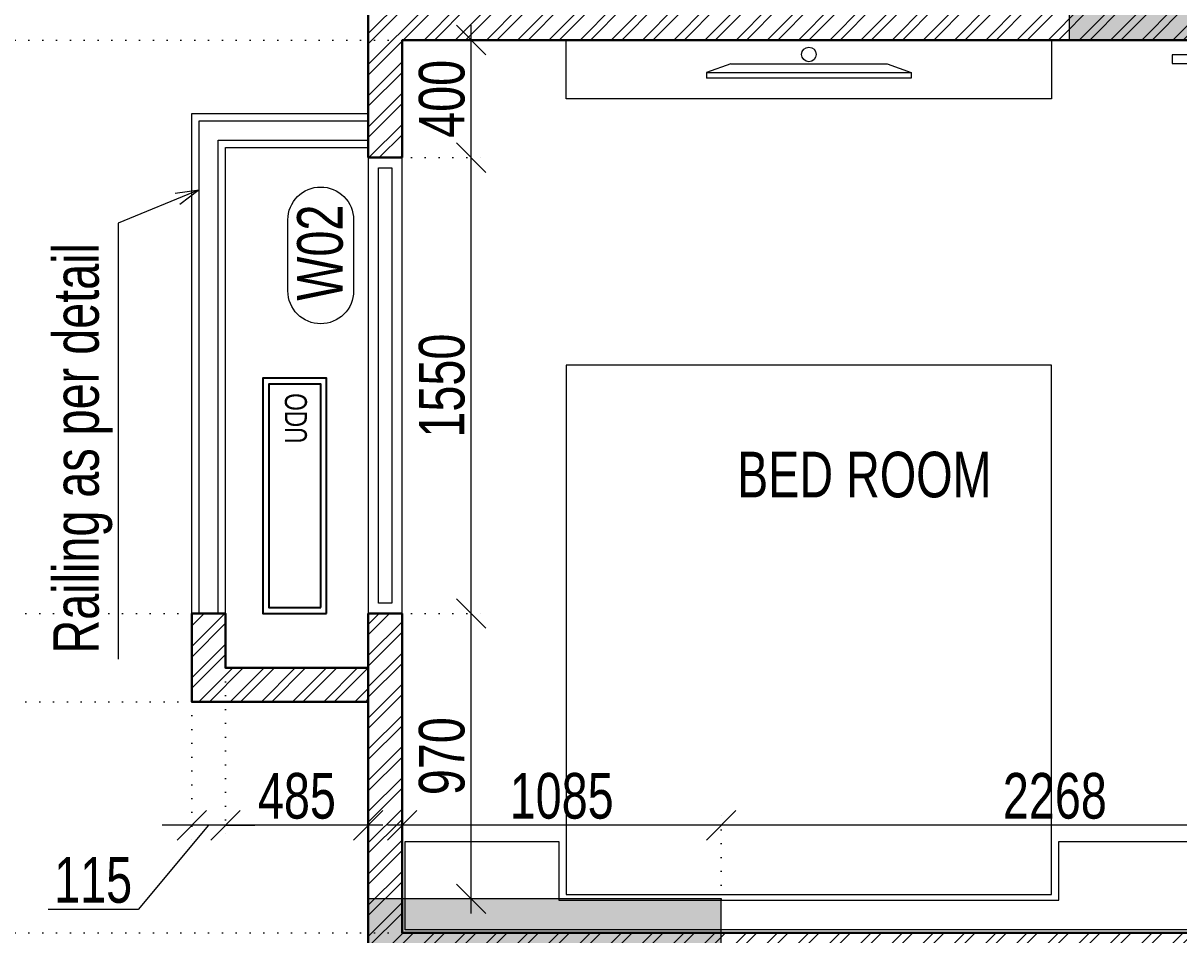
# Model space of a CAD drawing. Header units: inches. Extents: x 785882 to 928568, y 496782 to 576896.
# Drawn here: x 862113 to 866041, y 555958 to 559058 of the extents above; entities that cross this region are included whole.
import ezdxf
from ezdxf.enums import TextEntityAlignment as Align

# ---------------------------------------------------------------- set-up
doc = ezdxf.new("R2010")
doc.units = ezdxf.units.IN
doc.header["$LTSCALE"] = 750
doc.header["$MEASUREMENT"] = 0
doc.linetypes.add('DOT', pattern=[0.25, 0, -0.25])
doc.linetypes.add('HIDDEN', pattern=[0.375, 0.25, -0.125])
for name, color, linetype, lineweight in [('COLUMN', 5, 'Continuous', 13), ('DIMENSION WORKING-MSA', 222, 'Continuous', 13), ('DOOR-MSA', 50, 'Continuous', 13), ('ELE-01-MSA', 7, 'Continuous', 30), ('ELE-03-MSA', 145, 'Continuous', 18), ('FURNITURE-MSA', 251, 'Continuous', 5), ('TEXT DETAIL-MSA', 212, 'Continuous', 13), ('TEXT ROOM NAME-MSA', 210, 'Continuous', 13), ('WALL HATCH-MSA', 251, 'Continuous', 9), ('WALL-MSA', 32, 'Continuous', 30), ('WINDOE NO-MAS', 4, 'Continuous', 9), ('WINDOW-MSA', 50, 'Continuous', 13)]:
    doc.layers.add(name, color=color, linetype=linetype, lineweight=lineweight)
doc.layers.add('ELE-02-MSA', color=4, linetype='Continuous')
doc.layers.add('R.C.C HATCH-MSA', color=250, linetype='Continuous')
doc.styles.add('125', font='swisscl.ttf', dxfattribs={"height": 125})
doc.styles.add('AR', font='swisscl.ttf')
doc.styles.add('ARIAL', font='swisscl.ttf', dxfattribs={"height": 360})
doc.styles.add('Arial Narrow', font='swisscl.ttf', dxfattribs={"height": 150})
doc.styles.add('Arial-Reg+0.8Sc', font='swisscl.ttf')
doc.styles.add('MtXpl_Swis721_LtCn_B', font='swisscl.ttf')
doc.dimstyles.new('100 K.T', dxfattribs={"dimtxt": 360, "dimasz": 80, "dimexe": 0.18, "dimexo": 0.0625, "dimgap": 1, "dimtad": 1, "dimdec": 0, "dimzin": 0, "dimdsep": 46, "dimtxsty": 'ARIAL', "dimblk": 'DOT', "dimcen": 0.09, "dimse1": 1, "dimse2": 1, "dimclrd": 50, "dimclrt": 256, "dimadec": 0, "dimazin": 0, "dimtfac": 1, "dimtdec": 0, "dimtofl": 0, "dimtmove": 1, "dimatfit": 0, "dimfxl": 1, "dimtolj": 1, "dimtzin": 0, "dimlwd": -1, "dimarcsym": 0})
doc.dimstyles.new('WORKING DIM', dxfattribs={"dimtxt": 155, "dimasz": 100, "dimexe": 50, "dimexo": 0, "dimgap": 20, "dimtad": 1, "dimdec": 0, "dimzin": 0, "dimdsep": 46, "dimtxsty": 'AR', "dimblk": 'OBLIQUE', "dimcen": 0.09, "dimdle": 50, "dimclrd": 256, "dimclre": 250, "dimclrt": 256, "dimadec": 0, "dimazin": 0, "dimtfac": 1, "dimtdec": 0, "dimtofl": 0, "dimtmove": 1, "dimatfit": 0, "dimfxl": 1, "dimtolj": 1, "dimtzin": 0, "dimlwd": -1, "dimlwe": -1, "dimarcsym": 0})
pattern_1 = [(45, (36976.4, 0), (-53.0330086, 53.0330086), []), (45, (37011.755, 0), (-53.0330086, 53.0330086), [])]

# ---------------------------------------------------------------- blocks, each defined once
blk = doc.blocks.new('A$Cbea8c011')
at = {"layer": 'ELE-02-MSA', "elevation": 0}
for points in [[(400, -108.3), (-400, -108.3), (-400, 108.3), (400, 108.3)], [(380, -88.3), (-380, -88.3), (-380, 88.3), (380, 88.3)]]:
    blk.add_lwpolyline(points, close=True, dxfattribs=at)
at = {"layer": 'TEXT DETAIL-MSA', "style": 'Arial Narrow'}
blk.add_text('ODU', height=75, dxfattribs=at).set_placement((-349.2, -41.5, 0))
blk = doc.blocks.new('BLOCK-G & H TYPICAL COLOUMN')
at = {"layer": 'R.C.C HATCH-MSA'}
h = blk.add_hatch(color=256, dxfattribs=at)
h.dxf.hatch_style = 1
h.paths.add_polyline_path([(172697.62, -104207.75), (172688.57, -104207.75), (172688.57, -104255), (172697.62, -104255)])
h.paths.add_polyline_path([(172327.12, -104207.75), (172336.18, -104207.75), (172336.18, -104255), (172327.12, -104255)])
h.paths.add_polyline_path([(172819.88, -104207.75), (172819.88, -104216.81), (172867.12, -104216.81), (172867.12, -104207.75)])
h.paths.add_polyline_path([(172204.87, -104207.75), (172204.87, -104216.81), (172157.62, -104216.81), (172157.62, -104207.75)])
h.paths.add_polyline_path([(172561.18, -104240.06), (172552.12, -104240.06), (172552.12, -104287.31), (172561.18, -104287.31)])
h.paths.add_polyline_path([(172463.57, -104240.06), (172472.62, -104240.06), (172472.62, -104287.31), (172463.57, -104287.31)])
h.paths.add_polyline_path([(172177.87, -104422.2), (172177.87, -104431.25), (172130.62, -104431.25), (172130.62, -104422.2)])
h.paths.add_polyline_path([(172894.12, -104422.2), (172894.12, -104431.25), (172846.88, -104431.25), (172846.88, -104422.2)])
h.paths.add_polyline_path([(172336.12, -104486.75), (172336.12, -104495.81), (172288.87, -104495.81), (172288.87, -104486.75)])
h.paths.add_polyline_path([(172202.62, -104543.75), (172202.62, -104552.81), (172155.37, -104552.81), (172155.37, -104543.75)])
h.paths.add_polyline_path([(172822.13, -104543.75), (172822.13, -104552.81), (172869.37, -104552.81), (172869.37, -104543.75)])
h.paths.add_polyline_path([(172516.9, -104495.81), (172507.85, -104495.81), (172507.85, -104448.56), (172516.9, -104448.56)])
h.paths.add_polyline_path([(172697.62, -104104.25), (172688.57, -104104.25), (172688.57, -104057.01), (172697.62, -104057.01)])
h.paths.add_polyline_path([(172327.12, -104104.25), (172336.18, -104104.25), (172336.18, -104057.01), (172327.12, -104057.01)])
h.paths.add_polyline_path([(172819.88, -104104.25), (172819.88, -104095.2), (172867.12, -104095.2), (172867.12, -104104.25)])
h.paths.add_polyline_path([(172204.87, -104104.25), (172204.87, -104095.2), (172157.62, -104095.2), (172157.62, -104104.25)])
h.paths.add_polyline_path([(172561.18, -104071.94), (172552.12, -104071.94), (172552.12, -104024.7), (172561.18, -104024.7)])
h.paths.add_polyline_path([(172463.57, -104071.94), (172472.62, -104071.94), (172472.62, -104024.7), (172463.57, -104024.7)])
h.paths.add_polyline_path([(172177.87, -103889.81), (172177.87, -103880.75), (172130.62, -103880.75), (172130.62, -103889.81)])
h.paths.add_polyline_path([(172894.12, -103889.81), (172894.12, -103880.75), (172846.88, -103880.75), (172846.88, -103889.81)])
h.paths.add_polyline_path([(172336.12, -103825.25), (172336.12, -103816.2), (172288.87, -103816.2), (172288.87, -103825.25)])
h.paths.add_polyline_path([(172202.62, -103768.25), (172202.62, -103759.2), (172155.37, -103759.2), (172155.37, -103768.25)])
h.paths.add_polyline_path([(172822.13, -103768.25), (172822.13, -103759.2), (172869.37, -103759.2), (172869.37, -103768.25)])
h.paths.add_polyline_path([(172516.9, -103816.2), (172507.85, -103816.2), (172507.85, -103863.44), (172516.9, -103863.44)])
h.paths.add_polyline_path([(172548.37, -103699.31), (172548.37, -103690.25), (172595.62, -103690.25), (172595.62, -103699.31)])
h.paths.add_polyline_path([(172476.37, -103699.31), (172476.37, -103690.25), (172429.13, -103690.25), (172429.13, -103699.31)])
h.paths.add_polyline_path([(172726.82, -103612.31), (172726.82, -103603.25), (172774.06, -103603.25), (172774.06, -103612.31)])
h.paths.add_polyline_path([(172297.93, -103612.31), (172297.93, -103603.25), (172250.69, -103603.25), (172250.69, -103612.31)])
h.paths.add_polyline_path([(172920.37, -103523.81), (172920.37, -103514.75), (172857.56, -103514.75), (172857.56, -103523.81)])
h.paths.add_polyline_path([(172104.37, -103523.81), (172104.37, -103514.75), (172167.19, -103514.75), (172167.19, -103523.81)])
h.paths.add_polyline_path([(172476.37, -103492.94), (172467.32, -103492.94), (172467.32, -103445.7), (172476.37, -103445.7)])
h.paths.add_polyline_path([(172548.37, -103492.94), (172557.43, -103492.94), (172557.43, -103445.7), (172548.37, -103445.7)])
h.paths.add_polyline_path([(172663.43, -103454.75), (172759.5, -103454.75), (172759.5, -103349.7), (172663.43, -103349.7), (172663.43, -103358.75), (172750.44, -103358.75), (172750.44, -103445.7), (172663.43, -103445.7)])
h.paths.add_polyline_path([(172361.32, -103454.75), (172265.25, -103454.75), (172265.25, -103349.7), (172361.32, -103349.7), (172361.32, -103358.75), (172274.31, -103358.75), (172274.31, -103445.7), (172361.32, -103445.7)])
h.paths.add_polyline_path([(172428.37, -103358.75), (172419.32, -103358.75), (172419.32, -103311.51), (172428.37, -103311.51)])
h.paths.add_polyline_path([(172428.37, -103132.74), (172419.32, -103132.74), (172419.32, -103179.99), (172428.37, -103179.99)])
h.paths.add_polyline_path([(172151.62, -103286.75), (172151.62, -103277.7), (172104.37, -103277.7), (172104.37, -103286.75)])
h.paths.add_polyline_path([(172245.43, -103162.74), (172245.43, -103153.68), (172198.19, -103153.68), (172198.19, -103162.74)])
h.paths.add_polyline_path([(172428.37, -103021.25), (172419.32, -103021.25), (172419.32, -103068.5), (172428.37, -103068.5)])
h.paths.add_polyline_path([(172245.43, -102997.25), (172236.37, -102997.25), (172236.37, -103044.5), (172245.43, -103044.5)])
h.paths.add_polyline_path([(172104.37, -102997.25), (172104.37, -103006.31), (172151.62, -103006.31), (172151.62, -102997.25)])
h.paths.add_polyline_path([(172596.37, -103358.75), (172605.43, -103358.75), (172605.43, -103311.51), (172596.37, -103311.51)])
h.paths.add_polyline_path([(172596.37, -103132.74), (172605.43, -103132.74), (172605.43, -103179.99), (172596.37, -103179.99)])
h.paths.add_polyline_path([(172873.13, -103286.75), (172873.13, -103277.7), (172920.37, -103277.7), (172920.37, -103286.75)])
h.paths.add_polyline_path([(172779.32, -103162.74), (172779.32, -103153.68), (172826.56, -103153.68), (172826.56, -103162.74)])
h.paths.add_polyline_path([(172596.37, -103021.25), (172605.43, -103021.25), (172605.43, -103068.5), (172596.37, -103068.5)])
h.paths.add_polyline_path([(172779.32, -102997.25), (172788.37, -102997.25), (172788.37, -103044.5), (172779.32, -103044.5)])
h.paths.add_polyline_path([(172920.37, -102997.25), (172920.37, -103006.31), (172873.13, -103006.31), (172873.13, -102997.25)])
h.paths.add_polyline_path([(172548.37, -104612.7), (172548.37, -104621.75), (172595.62, -104621.75), (172595.62, -104612.7)])
h.paths.add_polyline_path([(172476.37, -104612.7), (172476.37, -104621.75), (172429.13, -104621.75), (172429.13, -104612.7)])
h.paths.add_polyline_path([(172297.93, -104699.7), (172297.93, -104708.75), (172250.69, -104708.75), (172250.69, -104699.7)])
h.paths.add_polyline_path([(172104.37, -104788.2), (172104.37, -104797.25), (172167.19, -104797.25), (172167.19, -104788.2)])
h.paths.add_polyline_path([(172726.82, -104699.7), (172726.82, -104708.75), (172774.06, -104708.75), (172774.06, -104699.7)])
h.paths.add_polyline_path([(172920.37, -104788.2), (172920.37, -104797.25), (172857.56, -104797.25), (172857.56, -104788.2)])
h.paths.add_polyline_path([(172476.37, -104819.06), (172467.32, -104819.06), (172467.32, -104866.31), (172476.37, -104866.31)])
h.paths.add_polyline_path([(172548.37, -104819.06), (172557.43, -104819.06), (172557.43, -104866.31), (172548.37, -104866.31)])
h.paths.add_polyline_path([(172663.43, -104857.25), (172759.5, -104857.25), (172759.5, -104962.31), (172663.43, -104962.31), (172663.43, -104953.25), (172750.44, -104953.25), (172750.44, -104866.31), (172663.43, -104866.31)])
h.paths.add_polyline_path([(172361.32, -104857.25), (172265.25, -104857.25), (172265.25, -104962.31), (172361.32, -104962.31), (172361.32, -104953.25), (172274.31, -104953.25), (172274.31, -104866.31), (172361.32, -104866.31)])
h.paths.add_polyline_path([(172428.37, -104953.25), (172419.32, -104953.25), (172419.32, -105000.5), (172428.37, -105000.5)])
h.paths.add_polyline_path([(172428.37, -105178.31), (172419.32, -105178.31), (172419.32, -105131.06), (172428.37, -105131.06)])
h.paths.add_polyline_path([(172151.62, -105025.25), (172151.62, -105034.31), (172104.37, -105034.31), (172104.37, -105025.25)])
h.paths.add_polyline_path([(172245.43, -105072.5), (172236.37, -105072.5), (172236.37, -105025.25), (172245.43, -105025.25)])
h.paths.add_polyline_path([(172428.37, -105290.75), (172419.32, -105290.75), (172419.32, -105243.51), (172428.37, -105243.51)])
h.paths.add_polyline_path([(172245.43, -105314.75), (172236.37, -105314.75), (172236.37, -105267.51), (172245.43, -105267.51)])
h.paths.add_polyline_path([(172104.37, -105277.35), (172113.43, -105277.35), (172113.43, -105314.75), (172104.37, -105314.75)])
h.paths.add_polyline_path([(172596.37, -104953.25), (172605.43, -104953.25), (172605.43, -105000.5), (172596.37, -105000.5)])
h.paths.add_polyline_path([(172596.37, -105178.31), (172605.43, -105178.31), (172605.43, -105131.06), (172596.37, -105131.06)])
h.paths.add_polyline_path([(172873.13, -105025.25), (172873.13, -105034.31), (172920.37, -105034.31), (172920.37, -105025.25)])
h.paths.add_polyline_path([(172788.37, -105025.25), (172779.32, -105025.25), (172779.32, -105072.5), (172788.37, -105072.5)])
h.paths.add_polyline_path([(172596.37, -105290.75), (172605.43, -105290.75), (172605.43, -105243.51), (172596.37, -105243.51)])
h.paths.add_polyline_path([(172779.32, -105314.75), (172788.37, -105314.75), (172788.37, -105267.51), (172779.32, -105267.51)])
h.paths.add_polyline_path([(172911.32, -105314.75), (172920.37, -105314.75), (172920.37, -105277.35), (172911.32, -105277.35)])
h.paths.add_polyline_path([(172688.63, -104486.75), (172688.63, -104495.81), (172735.87, -104495.81), (172735.87, -104486.75)])
h.paths.add_polyline_path([(172688.63, -103825.25), (172688.63, -103816.2), (172735.87, -103816.2), (172735.87, -103825.25)])
at = {"layer": 'COLUMN'}
for points in [[(172245.43, -103162.74), (172245.43, -103153.68), (172198.19, -103153.68), (172198.19, -103162.74)], [(172151.62, -103286.75), (172151.62, -103277.7), (172104.37, -103277.7), (172104.37, -103286.75)]]:
    blk.add_lwpolyline(points, close=True, dxfattribs=at)
blk = doc.blocks.new('_Dot')
at = {"linetype": 'ByBlock', "lineweight": -2}
blk.add_line((-0.5, 0), (-1, 0), dxfattribs=at)
at = {"linetype": 'ByBlock', "const_width": 0.5}
blk.add_lwpolyline([(-0.25, 0, 1), (0.25, 0, 1)], format="xyb", close=True, dxfattribs=at)
blk = doc.blocks.new('G$C7997B730')
at = {"layer": 'FURNITURE-MSA'}
for p, q in [((36, 1324.9, 0), (0, 1324.9, 0)), ((0, 1324.9, 0), (0, 0, 0)), ((36, 1324.9, 0), (0, 1324.9, 0)), ((92.7, 1168.8, 0), (36, 1324.9, 0)), ((36, 0, 0), (36, 1324.9, 0)), ((92.7, 1168.8, 0), (36, 1324.9, 0)), ((92.7, 156.1, 0), (92.7, 1168.8, 0)), ((92.7, 156.1, 0), (36, 0, 0)), ((36, 0, 0), (0, 0, 0))]:
    blk.add_line(p, q, dxfattribs=at)
blk = doc.blocks.new('A$Caebde61c')
at = {"layer": 'FURNITURE-MSA'}
for points in [[(672.8, -4403.3), (672.8, -4203.3), (2322.8, -4203.3), (2322.8, -4403.3)], [(2322.8, -7108.3), (2322.8, -5308.3), (672.8, -5308.3), (672.8, -7108.3)], [(647.8, -7128.3), (2347.8, -7128.3), (2347.8, -6928.3), (2897.8, -6928.3), (2897.8, -7228.3), (125, -7228.3), (125, -6928.3), (647.8, -6928.3)]]:
    blk.add_lwpolyline(points, close=True, dxfattribs=at)
blk.add_circle((1497.8, -4252.4, 0), 25, dxfattribs=at)
at = {"layer": 'FURNITURE-MSA', "xscale": -0.5248800000000007, "yscale": 0.5248800000000007, "zscale": 0.5248800000000006, "rotation": 270.0000000000001}
blk.add_blockref('G$C7997B730', (1150.1, -4333, 0), dxfattribs=at)
blk = doc.blocks.new('Win-Tag-03')
blk.add_lwpolyline([(-130, 120), (130, 120, -0.414214), (250, 0), (250, 0, -0.414214), (130, -120), (-130, -120, -0.414214), (-250, 0), (-250, 0, -0.414214)], format="xyb", close=True)
blk = doc.blocks.new('A$C16cd5f5f')
at = {"layer": 'WINDOW-MSA', "ltscale": 5000}
for points in [[(50, 50), (50, 850), (80, 850), (80, 50)], [(0, 0), (50, 0), (50, 115), (0, 115)], [(900, 0), (850, 0), (850, 115), (900, 115)]]:
    blk.add_lwpolyline(points, close=True, dxfattribs=at)
at = {"layer": 'WINDOW-MSA', "linetype": 'HIDDEN'}
for points in [[(50, 115), (850, 115)], [(50, 0), (850, 0)]]:
    blk.add_lwpolyline(points, dxfattribs=at)
blk = doc.blocks.new('_Oblique')
at = {"color": 0, "linetype": 'ByBlock', "lineweight": -2}
blk.add_line((-0.5, -0.5), (0.5, 0.5), dxfattribs=at)
blk = doc.blocks.new('*D2149')
at = {"layer": 'Defpoints', "color": 0, "ltscale": 0.25, "transparency": 16777216}
for p in [(861785.9, 556750.7), (862685.9, 556750.7), (863285.9, 555850.7)]:
    blk.add_point(p, dxfattribs=at)
at = {"layer": 'DIMENSION WORKING-MSA', "ltscale": 0.25, "transparency": 16777216}
blk.add_line((861785.9, 555800.7), (861785.9, 556800.7), dxfattribs=at)
at = {"layer": 'DIMENSION WORKING-MSA', "color": 250, "linetype": 'DOT', "ltscale": 0.25, "transparency": 16777216}
for p, q in [((862685.9, 556750.7), (861735.9, 556750.7)), ((863285.9, 555850.7), (861735.9, 555850.7))]:
    blk.add_line(p, q, dxfattribs=at)
at = {"layer": 'DIMENSION WORKING-MSA', "ltscale": 0.25, "transparency": 16777216, "xscale": 100, "yscale": 100, "zscale": 100}
for p, rotation in [((861785.9, 556750.7), 90), ((861785.9, 555850.7), 270)]:
    blk.add_blockref('_Oblique', p, dxfattribs=dict(at, rotation=rotation))
at = {"layer": 'DIMENSION WORKING-MSA', "ltscale": 0.25, "transparency": 16777216, "insert": (861686.5, 556300.7), "char_height": 155, "attachment_point": 5, "rotation": 90, "style": 'AR'}
blk.add_mtext('\\A1;900', dxfattribs=at)
blk = doc.blocks.new('*D2150')
at = {"layer": 'Defpoints', "color": 0, "ltscale": 0.25, "transparency": 16777216}
for p in [(861785.9, 557050.7), (862685.9, 557050.7), (862685.9, 556750.7)]:
    blk.add_point(p, dxfattribs=at)
at = {"layer": 'DIMENSION WORKING-MSA', "ltscale": 0.25, "transparency": 16777216}
blk.add_line((861785.9, 556700.7), (861785.9, 557100.7), dxfattribs=at)
at = {"layer": 'DIMENSION WORKING-MSA', "color": 250, "linetype": 'DOT', "ltscale": 0.25, "transparency": 16777216}
for p, q in [((862685.9, 557050.7), (861735.9, 557050.7)), ((862685.9, 556750.7), (861735.9, 556750.7))]:
    blk.add_line(p, q, dxfattribs=at)
at = {"layer": 'DIMENSION WORKING-MSA', "ltscale": 0.25, "transparency": 16777216, "xscale": 100, "yscale": 100, "zscale": 100}
for p, rotation in [((861785.9, 557050.7), 90), ((861785.9, 556750.7), 270)]:
    blk.add_blockref('_Oblique', p, dxfattribs=dict(at, rotation=rotation))
at = {"layer": 'DIMENSION WORKING-MSA', "ltscale": 0.25, "transparency": 16777216, "insert": (861686.4, 556900.7), "char_height": 155, "attachment_point": 5, "rotation": 90, "style": 'AR'}
blk.add_mtext('\\A1;300', dxfattribs=at)
blk = doc.blocks.new('*D2130')
at = {"layer": 'Defpoints', "color": 0, "ltscale": 0.25, "transparency": 16777216}
for p in [(861135.9, 555965.7), (863400.9, 555965.7), (863285.9, 555850.7)]:
    blk.add_point(p, dxfattribs=at)
at = {"layer": 'DIMENSION WORKING-MSA', "ltscale": 0.25, "transparency": 16777216}
for p, q in [((860976.8, 555955.9), (860976.8, 556262.7)), ((861135.9, 555965.7), (861135.9, 556065.7)), ((861135.9, 555850.7), (861135.9, 555965.7)), ((861135.9, 555908.2), (860976.8, 555955.9)), ((861135.9, 555850.7), (861135.9, 555750.7))]:
    blk.add_line(p, q, dxfattribs=at)
at = {"layer": 'DIMENSION WORKING-MSA', "color": 250, "linetype": 'DOT', "ltscale": 0.25, "transparency": 16777216}
for p, q in [((863400.9, 555965.7), (861085.9, 555965.7)), ((863285.9, 555850.7), (861085.9, 555850.7))]:
    blk.add_line(p, q, dxfattribs=at)
at = {"layer": 'DIMENSION WORKING-MSA', "ltscale": 0.25, "transparency": 16777216, "xscale": 100, "yscale": 100, "zscale": 100}
for p, rotation in [((861135.9, 555965.7), 270), ((861135.9, 555850.7), 90)]:
    blk.add_blockref('_Oblique', p, dxfattribs=dict(at, rotation=rotation))
at = {"layer": 'DIMENSION WORKING-MSA', "ltscale": 0.25, "transparency": 16777216, "insert": (860877.7, 556109.3), "char_height": 155, "attachment_point": 5, "rotation": 90, "style": 'AR'}
blk.add_mtext('\\A1;115', dxfattribs=at)
blk = doc.blocks.new('*D2131')
at = {"layer": 'Defpoints', "color": 0, "ltscale": 0.25, "transparency": 16777216}
for p in [(861135.9, 559000.7), (863400.9, 559000.7), (863400.9, 555965.7)]:
    blk.add_point(p, dxfattribs=at)
at = {"layer": 'DIMENSION WORKING-MSA', "ltscale": 0.25, "transparency": 16777216}
blk.add_line((861135.9, 555915.7), (861135.9, 559050.7), dxfattribs=at)
at = {"layer": 'DIMENSION WORKING-MSA', "color": 250, "linetype": 'DOT', "ltscale": 0.25, "transparency": 16777216}
for p, q in [((863400.9, 559000.7), (861085.9, 559000.7)), ((863400.9, 555965.7), (861085.9, 555965.7))]:
    blk.add_line(p, q, dxfattribs=at)
at = {"layer": 'DIMENSION WORKING-MSA', "ltscale": 0.25, "transparency": 16777216, "xscale": 100, "yscale": 100, "zscale": 100}
for p, rotation in [((861135.9, 559000.7), 90), ((861135.9, 555965.7), 270)]:
    blk.add_blockref('_Oblique', p, dxfattribs=dict(at, rotation=rotation))
at = {"layer": 'DIMENSION WORKING-MSA', "ltscale": 0.25, "transparency": 16777216, "insert": (861036.4, 557483.2), "char_height": 155, "attachment_point": 5, "rotation": 90, "style": 'AR'}
blk.add_mtext('\\A1;3035', dxfattribs=at)
blk = doc.blocks.new('*D2132')
at = {"layer": 'Defpoints', "color": 0, "ltscale": 0.25, "transparency": 16777216}
for p in [(861135.9, 559115.7), (863400.9, 559115.7), (863400.9, 559000.7)]:
    blk.add_point(p, dxfattribs=at)
at = {"layer": 'DIMENSION WORKING-MSA', "ltscale": 0.25, "transparency": 16777216}
for p, q in [((860976.8, 559105.9), (860976.8, 559412.7)), ((861135.9, 559115.7), (861135.9, 559215.7)), ((861135.9, 559000.7), (861135.9, 559115.7)), ((861135.9, 559058.2), (860976.8, 559105.9)), ((861135.9, 559000.7), (861135.9, 558900.7))]:
    blk.add_line(p, q, dxfattribs=at)
at = {"layer": 'DIMENSION WORKING-MSA', "color": 250, "linetype": 'DOT', "ltscale": 0.25, "transparency": 16777216}
for p, q in [((863400.9, 559115.7), (861085.9, 559115.7)), ((863400.9, 559000.7), (861085.9, 559000.7))]:
    blk.add_line(p, q, dxfattribs=at)
at = {"layer": 'DIMENSION WORKING-MSA', "ltscale": 0.25, "transparency": 16777216, "xscale": 100, "yscale": 100, "zscale": 100}
for p, rotation in [((861135.9, 559115.7), 270), ((861135.9, 559000.7), 90)]:
    blk.add_blockref('_Oblique', p, dxfattribs=dict(at, rotation=rotation))
at = {"layer": 'DIMENSION WORKING-MSA', "ltscale": 0.25, "transparency": 16777216, "insert": (860877.7, 559259.3), "char_height": 155, "attachment_point": 5, "rotation": 90, "style": 'AR'}
blk.add_mtext('\\A1;115', dxfattribs=at)
blk = doc.blocks.new('*D2110')
at = {"layer": 'Defpoints', "color": 0, "ltscale": 0.25, "transparency": 16777216}
for p in [(860485.9, 563204), (863285.9, 563204), (863285.9, 504339.5)]:
    blk.add_point(p, dxfattribs=at)
at = {"layer": 'DIMENSION WORKING-MSA', "ltscale": 0.25, "transparency": 16777216}
blk.add_line((860485.9, 504289.5), (860485.9, 563254), dxfattribs=at)
at = {"layer": 'DIMENSION WORKING-MSA', "color": 250, "linetype": 'DOT', "ltscale": 0.25, "transparency": 16777216}
for p, q in [((863285.9, 563204), (860435.9, 563204)), ((863285.9, 504339.5), (860435.9, 504339.5))]:
    blk.add_line(p, q, dxfattribs=at)
at = {"layer": 'DIMENSION WORKING-MSA', "ltscale": 0.25, "transparency": 16777216, "xscale": 100, "yscale": 100, "zscale": 100}
for p, rotation in [((860485.9, 563204), 90), ((860485.9, 504339.5), 270)]:
    blk.add_blockref('_Oblique', p, dxfattribs=dict(at, rotation=rotation))
at = {"layer": 'DIMENSION WORKING-MSA', "ltscale": 0.25, "transparency": 16777216, "insert": (860386.5, 533771.7), "char_height": 155, "attachment_point": 5, "rotation": 90, "style": 'AR'}
blk.add_mtext('\\A1;58865', dxfattribs=at)
blk = doc.blocks.new('*D2119')
at = {"layer": 'Defpoints', "color": 0, "ltscale": 0.25, "transparency": 16777216}
for p in [(863385.9, 557050.7), (863635.9, 557050.7), (863635.9, 556080.7)]:
    blk.add_point(p, dxfattribs=at)
at = {"layer": 'DIMENSION WORKING-MSA', "ltscale": 0.25, "transparency": 16777216}
blk.add_line((863635.9, 556030.7), (863635.9, 557100.7), dxfattribs=at)
at = {"layer": 'DIMENSION WORKING-MSA', "color": 250, "linetype": 'DOT', "ltscale": 0.25, "transparency": 16777216}
for p, q in [((863385.9, 557050.7), (863685.9, 557050.7)), ((863635.9, 556080.7), (863685.9, 556080.7))]:
    blk.add_line(p, q, dxfattribs=at)
at = {"layer": 'DIMENSION WORKING-MSA', "ltscale": 0.25, "transparency": 16777216, "xscale": 100, "yscale": 100, "zscale": 100}
for p, rotation in [((863635.9, 557050.7), 90), ((863635.9, 556080.7), 270)]:
    blk.add_blockref('_Oblique', p, dxfattribs=dict(at, rotation=rotation))
at = {"layer": 'DIMENSION WORKING-MSA', "ltscale": 0.25, "transparency": 16777216, "insert": (863536.5, 556565.7), "char_height": 155, "attachment_point": 5, "rotation": 90, "style": 'AR'}
blk.add_mtext('\\A1;970', dxfattribs=at)
blk = doc.blocks.new('*D2120')
at = {"layer": 'Defpoints', "color": 0, "ltscale": 0.25, "transparency": 16777216}
for p in [(863385.9, 558600.7), (863635.9, 558600.7), (863385.9, 557050.7)]:
    blk.add_point(p, dxfattribs=at)
at = {"layer": 'DIMENSION WORKING-MSA', "ltscale": 0.25, "transparency": 16777216}
blk.add_line((863635.9, 557000.7), (863635.9, 558650.7), dxfattribs=at)
at = {"layer": 'DIMENSION WORKING-MSA', "color": 250, "linetype": 'DOT', "ltscale": 0.25, "transparency": 16777216}
for p, q in [((863385.9, 558600.7), (863685.9, 558600.7)), ((863385.9, 557050.7), (863685.9, 557050.7))]:
    blk.add_line(p, q, dxfattribs=at)
at = {"layer": 'DIMENSION WORKING-MSA', "ltscale": 0.25, "transparency": 16777216, "xscale": 100, "yscale": 100, "zscale": 100}
for p, rotation in [((863635.9, 558600.7), 90), ((863635.9, 557050.7), 270)]:
    blk.add_blockref('_Oblique', p, dxfattribs=dict(at, rotation=rotation))
at = {"layer": 'DIMENSION WORKING-MSA', "ltscale": 0.25, "transparency": 16777216, "insert": (863536.5, 557825.7), "char_height": 155, "attachment_point": 5, "rotation": 90, "style": 'AR'}
blk.add_mtext('\\A1;1550', dxfattribs=at)
blk = doc.blocks.new('*D2098')
at = {"layer": 'Defpoints', "color": 0, "ltscale": 0.25, "transparency": 16777216}
for p in [(863635.9, 559000.7), (863635.9, 559000.7), (863385.9, 558600.7)]:
    blk.add_point(p, dxfattribs=at)
at = {"layer": 'DIMENSION WORKING-MSA', "ltscale": 0.25, "transparency": 16777216}
blk.add_line((863635.9, 558550.7), (863635.9, 559050.7), dxfattribs=at)
at = {"layer": 'DIMENSION WORKING-MSA', "color": 250, "linetype": 'DOT', "ltscale": 0.25, "transparency": 16777216}
for p, q in [((863635.9, 559000.7), (863685.9, 559000.7)), ((863385.9, 558600.7), (863685.9, 558600.7))]:
    blk.add_line(p, q, dxfattribs=at)
at = {"layer": 'DIMENSION WORKING-MSA', "ltscale": 0.25, "transparency": 16777216, "xscale": 100, "yscale": 100, "zscale": 100}
for p, rotation in [((863635.9, 559000.7), 90), ((863635.9, 558600.7), 270)]:
    blk.add_blockref('_Oblique', p, dxfattribs=dict(at, rotation=rotation))
at = {"layer": 'DIMENSION WORKING-MSA', "ltscale": 0.25, "transparency": 16777216, "insert": (863536.5, 558800.7), "char_height": 155, "attachment_point": 5, "rotation": 90, "style": 'AR'}
blk.add_mtext('\\A1;400', dxfattribs=at)
blk = doc.blocks.new('*D2082')
at = {"layer": 'Defpoints', "color": 0, "ltscale": 0.25, "transparency": 16777216}
for p in [(864485.9, 556330.7), (866753.7, 556330.7, 0), (864485.9, 556080.7)]:
    blk.add_point(p, dxfattribs=at)
at = {"layer": 'DIMENSION WORKING-MSA', "color": 250, "linetype": 'DOT', "ltscale": 0.25, "transparency": 16777216}
for p, q in [((864485.9, 556080.7), (864485.9, 556380.7)), ((866753.7, 556330.7), (866753.7, 556380.7))]:
    blk.add_line(p, q, dxfattribs=at)
at = {"layer": 'DIMENSION WORKING-MSA', "ltscale": 0.25, "transparency": 16777216}
blk.add_line((866803.7, 556330.7), (864435.9, 556330.7), dxfattribs=at)
at = {"layer": 'DIMENSION WORKING-MSA', "ltscale": 0.25, "transparency": 16777216, "xscale": 100, "yscale": 100, "zscale": 100, "rotation": 180}
blk.add_blockref('_Oblique', (864485.9, 556330.7), dxfattribs=at)
at = {"layer": 'DIMENSION WORKING-MSA', "ltscale": 0.25, "transparency": 16777216, "xscale": 100, "yscale": 100, "zscale": 100}
blk.add_blockref('_Oblique', (866753.7, 556330.7), dxfattribs=at)
at = {"layer": 'DIMENSION WORKING-MSA', "ltscale": 0.25, "transparency": 16777216, "insert": (865619.8, 556430), "char_height": 155, "attachment_point": 5, "style": 'AR'}
blk.add_mtext('\\A1;2268', dxfattribs=at)
blk = doc.blocks.new('*D2083')
at = {"layer": 'Defpoints', "color": 0, "ltscale": 0.25, "transparency": 16777216}
for p in [(863400.9, 556330.7), (863400.9, 556080.7), (864485.9, 556080.7)]:
    blk.add_point(p, dxfattribs=at)
at = {"layer": 'DIMENSION WORKING-MSA', "color": 250, "linetype": 'DOT', "ltscale": 0.25, "transparency": 16777216}
for p, q in [((863400.9, 556080.7), (863400.9, 556380.7)), ((864485.9, 556080.7), (864485.9, 556380.7))]:
    blk.add_line(p, q, dxfattribs=at)
at = {"layer": 'DIMENSION WORKING-MSA', "ltscale": 0.25, "transparency": 16777216}
blk.add_line((864535.9, 556330.7), (863350.9, 556330.7), dxfattribs=at)
at = {"layer": 'DIMENSION WORKING-MSA', "ltscale": 0.25, "transparency": 16777216, "xscale": 100, "yscale": 100, "zscale": 100, "rotation": 180}
blk.add_blockref('_Oblique', (863400.9, 556330.7), dxfattribs=at)
at = {"layer": 'DIMENSION WORKING-MSA', "ltscale": 0.25, "transparency": 16777216, "xscale": 100, "yscale": 100, "zscale": 100}
blk.add_blockref('_Oblique', (864485.9, 556330.7), dxfattribs=at)
at = {"layer": 'DIMENSION WORKING-MSA', "ltscale": 0.25, "transparency": 16777216, "insert": (863943.4, 556430), "char_height": 155, "attachment_point": 5, "style": 'AR'}
blk.add_mtext('\\A1;1085', dxfattribs=at)
blk = doc.blocks.new('*D1803')
at = {"layer": 'Defpoints', "color": 0, "ltscale": 0.25, "transparency": 16777216}
for p in [(862800.9, 556865.7), (863285.9, 556850.7), (862800.9, 556330.7)]:
    blk.add_point(p, dxfattribs=at)
at = {"layer": 'DIMENSION WORKING-MSA', "color": 250, "linetype": 'DOT', "ltscale": 0.25, "transparency": 16777216}
for p, q in [((862800.9, 556865.7), (862800.9, 556280.7)), ((863285.9, 556850.7), (863285.9, 556280.7))]:
    blk.add_line(p, q, dxfattribs=at)
at = {"layer": 'DIMENSION WORKING-MSA', "ltscale": 0.25, "transparency": 16777216}
blk.add_line((863335.9, 556330.7), (862750.9, 556330.7), dxfattribs=at)
at = {"layer": 'DIMENSION WORKING-MSA', "ltscale": 0.25, "transparency": 16777216, "xscale": 100, "yscale": 100, "zscale": 100, "rotation": 180}
blk.add_blockref('_Oblique', (862800.9, 556330.7), dxfattribs=at)
at = {"layer": 'DIMENSION WORKING-MSA', "ltscale": 0.25, "transparency": 16777216, "xscale": 100, "yscale": 100, "zscale": 100}
blk.add_blockref('_Oblique', (863285.9, 556330.7), dxfattribs=at)
at = {"layer": 'DIMENSION WORKING-MSA', "ltscale": 0.25, "transparency": 16777216, "insert": (863043.4, 556430), "char_height": 155, "attachment_point": 5, "style": 'AR'}
blk.add_mtext('\\A1;485', dxfattribs=at)
blk = doc.blocks.new('*D1804')
at = {"layer": 'Defpoints', "color": 0, "ltscale": 0.25, "transparency": 16777216}
for p in [(862800.9, 556865.7), (862685.9, 556750.7), (862685.9, 556330.7)]:
    blk.add_point(p, dxfattribs=at)
at = {"layer": 'DIMENSION WORKING-MSA', "color": 250, "linetype": 'DOT', "ltscale": 0.25, "transparency": 16777216}
for p, q in [((862800.9, 556865.7), (862800.9, 556280.7)), ((862685.9, 556750.7), (862685.9, 556280.7))]:
    blk.add_line(p, q, dxfattribs=at)
at = {"layer": 'DIMENSION WORKING-MSA', "ltscale": 0.25, "transparency": 16777216}
for p, q in [((862743.4, 556330.7), (862504.2, 556044.8)), ((862685.9, 556330.7), (862585.9, 556330.7)), ((862800.9, 556330.7), (862685.9, 556330.7)), ((862800.9, 556330.7), (862900.9, 556330.7)), ((862504.2, 556044.8), (862197.4, 556044.8))]:
    blk.add_line(p, q, dxfattribs=at)
at = {"layer": 'DIMENSION WORKING-MSA', "ltscale": 0.25, "transparency": 16777216, "xscale": 100, "yscale": 100, "zscale": 100}
blk.add_blockref('_Oblique', (862685.9, 556330.7), dxfattribs=at)
at = {"layer": 'DIMENSION WORKING-MSA', "ltscale": 0.25, "transparency": 16777216, "xscale": 100, "yscale": 100, "zscale": 100, "rotation": 180}
blk.add_blockref('_Oblique', (862800.9, 556330.7), dxfattribs=at)
at = {"layer": 'DIMENSION WORKING-MSA', "ltscale": 0.25, "transparency": 16777216, "insert": (862350.8, 556143.9), "char_height": 155, "attachment_point": 5, "style": 'AR'}
blk.add_mtext('\\A1;115', dxfattribs=at)

msp = doc.modelspace()

# ---------------------------------------------------------------- hatches: boundary and pattern name
at = {"layer": 'WALL HATCH-MSA'}
h = msp.add_hatch(dxfattribs=at)
h.set_pattern_fill('ANSI32', color=256, scale=200)
h.set_pattern_definition(pattern_1)
h.paths.add_polyline_path([(866868.7, 559000.7), (866868.7, 559115.7), (863400.9, 559115.7), (863400.9, 560454), (863285.9, 560454), (863285.9, 558600.7), (863400.9, 558600.7), (863400.9, 559000.7)])
h = msp.add_hatch(dxfattribs=at)
h.set_pattern_fill('ANSI32', color=256, scale=200)
h.set_pattern_definition([(45, (866779.63, 554143.34), (-53.033, 53.033), []), (45, (866814.98, 554143.34), (-53.033, 53.033), [])])
h.paths.add_polyline_path([(866038.7, 554251.9), (866038.7, 554021.9), (867372.2, 554021.9), (867372.2, 554251.9)])
h.paths.add_polyline_path([(866638.7, 555751.9), (866868.7, 555751.9), (866868.7, 558100.7), (866753.7, 558100.7), (866753.7, 555965.7), (863400.9, 555965.7), (863400.9, 557050.7), (863285.9, 557050.7), (863285.9, 555850.7), (866638.7, 555850.7)])
h = msp.add_hatch(dxfattribs=at)
h.set_pattern_fill('ANSI32', color=256, scale=200)
h.set_pattern_definition(pattern_1)
h.paths.add_polyline_path([(863285.9, 556750.7), (863285.9, 556865.7), (862800.9, 556865.7), (862800.9, 557050.7), (862685.9, 557050.7), (862685.9, 556750.7)])

# ---------------------------------------------------------------- linework, layer by layer
at = {"layer": 'ELE-01-MSA', "lineweight": 0}
for p, q in [((862710.9, 557050.7), (862710.9, 558725.7)), ((862710.9, 558725.7), (863285.9, 558725.7)), ((862775.9, 557050.7), (862775.9, 558660.7)), ((862775.9, 558660.7), (863285.9, 558660.7))]:
    msp.add_line(p, q, dxfattribs=at)
at = {"layer": 'ELE-03-MSA', "lineweight": 0}
for p, q in [((862685.9, 557050.7), (862685.9, 558750.7)), ((862685.9, 558750.7), (863285.9, 558750.7)), ((862800.9, 557050.7), (862800.9, 558635.7)), ((862800.9, 558635.7), (863285.9, 558635.7))]:
    msp.add_line(p, q, dxfattribs=at)
at = {"layer": 'WALL-MSA', "linetype": 'ByBlock'}
for p, q in [((863285.9, 560454), (863285.9, 558600.7)), ((863400.9, 559000.7), (863400.9, 558600.7)), ((863400.9, 558600.7), (863285.9, 558600.7)), ((863285.9, 557050.7), (863285.9, 555850.7)), ((863400.9, 557050.7), (863285.9, 557050.7)), ((863400.9, 557050.7), (863400.9, 555965.7))]:
    msp.add_line(p, q, dxfattribs=at)
at = {"layer": 'WALL-MSA'}
for p, q in [((863400.9, 559000.7), (866868.7, 559000.7)), ((863400.9, 555965.7), (866753.7, 555965.7, 0))]:
    msp.add_line(p, q, dxfattribs=at)
at = {"layer": 'WALL-MSA', "linetype": 'ByBlock'}
msp.add_lwpolyline([(862685.9, 556750.7), (862685.9, 557050.7), (862800.9, 557050.7), (862800.9, 556865.7), (863285.9, 556865.7), (863285.9, 556750.7)], close=True, dxfattribs=at)
at = {"layer": 'WINDOW-MSA'}
for p, q in [((863285.9, 558600.7), (863285.9, 557050.7)), ((863400.9, 557050.7), (863400.9, 558600.7))]:
    msp.add_line(p, q, dxfattribs=at)
msp.add_lwpolyline([(863365.9, 558565.7), (863365.9, 557085.7), (863320.9, 557085.7), (863320.9, 558565.7)], close=True, dxfattribs=at)

# ---------------------------------------------------------------- block references
at = {"xscale": -1, "rotation": 90}
msp.add_blockref('A$Cbea8c011', (863035.9, 557450.7, 0), dxfattribs=at)
at = {"layer": 'COLUMN', "xscale": 25.4, "yscale": 25.4, "zscale": 25.4}
msp.add_blockref('BLOCK-G & H TYPICAL COLOUMN', (-3508165.2, 3179334.2), dxfattribs=at)
at = {"layer": 'DOOR-MSA', "xscale": -1, "rotation": 90}
msp.add_blockref('A$C16cd5f5f', (866868.7, 559000.7, 0), dxfattribs=at)
at = {"layer": 'FURNITURE-MSA'}
msp.add_blockref('A$Caebde61c', (863285.9, 563204), dxfattribs=at)
at = {"layer": 'WINDOE NO-MAS', "xscale": 0.9300595238095237, "yscale": 0.9300595238095237, "zscale": 0.9300595238095237, "rotation": 269.9999999999999}
msp.add_blockref('Win-Tag-03', (863124.3, 558268.4), dxfattribs=at)

# ---------------------------------------------------------------- texts
at = {"layer": 'TEXT DETAIL-MSA', "style": '125'}
msp.add_text('Railing as per detail', height=155, rotation=90, dxfattribs=at).set_placement((862292.4, 557612.6), align=Align.MIDDLE_CENTER)
at = {"layer": 'TEXT ROOM NAME-MSA', "lineweight": 0, "style": 'MtXpl_Swis721_LtCn_B'}
msp.add_text('BED ROOM', height=155, dxfattribs=at).set_placement((864539.4, 557445.8))
at = {"layer": 'WINDOE NO-MAS', "style": 'Arial-Reg+0.8Sc'}
msp.add_text('W02', height=155, rotation=90, dxfattribs=at).set_placement((863121.7, 558277.8), align=Align.MIDDLE_CENTER)

# ---------------------------------------------------------------- dimensions: what is measured, and where the dimension line sits
at = {"layer": 'DIMENSION WORKING-MSA', "ltscale": 0.25}
for base, p1, p2, picture, middle in [((860485.8949523, 563203.9564724), (863285.8949528, 504339.4564721), (863285.8949528, 563203.9564724), '*D2110', (860386.5158566, 533771.7064723)), ((861135.9, 559115.7), (863400.9, 559000.7), (863400.9, 559115.7), '*D2132', (860877.7, 559125.9)), ((861135.9, 559000.7), (863400.9, 555965.7), (863400.9, 559000.7), '*D2131', (861036.4, 557483.2)), ((863635.9, 559000.7), (863385.9, 558600.7), (863635.9, 559000.7), '*D2098', (863536.5, 558800.7)), ((863635.9, 558600.7), (863385.9, 557050.7), (863385.9, 558600.7), '*D2120', (863536.5, 557825.7)), ((863635.9, 557050.7), (863635.9, 556080.7), (863385.9, 557050.7), '*D2119', (863536.5, 556565.7)), ((861785.9, 556750.7), (863285.9, 555850.7), (862685.9, 556750.7), '*D2149', (861686.5, 556300.7)), ((861135.9, 555965.7), (863285.9, 555850.7), (863400.9, 555965.7), '*D2130', (860877.7, 555975.9))]:
    dim = msp.add_linear_dim(base=base, p1=p1, p2=p2, angle=90, dimstyle='WORKING DIM', dxfattribs=at)
    dim.commit()
    dim.dimension.update_dxf_attribs({"geometry": picture, "text_midpoint": middle})
dim = msp.add_linear_dim(base=(861785.9, 557050.7), p1=(862685.9, 556750.7), p2=(862685.9, 557050.7), angle=90, dimstyle='WORKING DIM', dxfattribs=at)
dim.commit()
dim.dimension.update_dxf_attribs({"geometry": '*D2150', "text_midpoint": (861785.9, 556900.7), "dimtype": 160})
dim = msp.add_linear_dim(base=(862685.9, 556330.7), p1=(862800.9, 556865.7), p2=(862685.9, 556750.7), dimstyle='WORKING DIM', dxfattribs=at)
dim.commit()
dim.dimension.update_dxf_attribs({"geometry": '*D1804', "text_midpoint": (862484.2, 556044.8), "dimtype": 160})
for base, p1, p2, picture, middle in [((862800.9, 556330.7), (863285.9, 556850.7), (862800.9, 556865.7), '*D1803', (863043.4, 556430)), ((863400.9, 556330.7), (864485.9, 556080.7), (863400.9, 556080.7), '*D2083', (863943.4, 556430)), ((864485.9, 556330.7), (866753.7, 556330.7, 0), (864485.9, 556080.7), '*D2082', (865619.8, 556430))]:
    dim = msp.add_linear_dim(base=base, p1=p1, p2=p2, dimstyle='WORKING DIM', dxfattribs=at)
    dim.commit()
    dim.dimension.update_dxf_attribs({"geometry": picture, "text_midpoint": middle})

# ---------------------------------------------------------------- leaders
at = {"layer": 'TEXT DETAIL-MSA'}
msp.add_leader([(862710.9, 558491.6), (862435.9, 558377.6), (862435.9, 556895.6)], dimstyle='100 K.T', override={"dimgap": 1, "dimtad": 0, "dimclrd": 256, "dimldrblk": 'Open30'}, dxfattribs=at)

doc.saveas('drawing.dxf')
